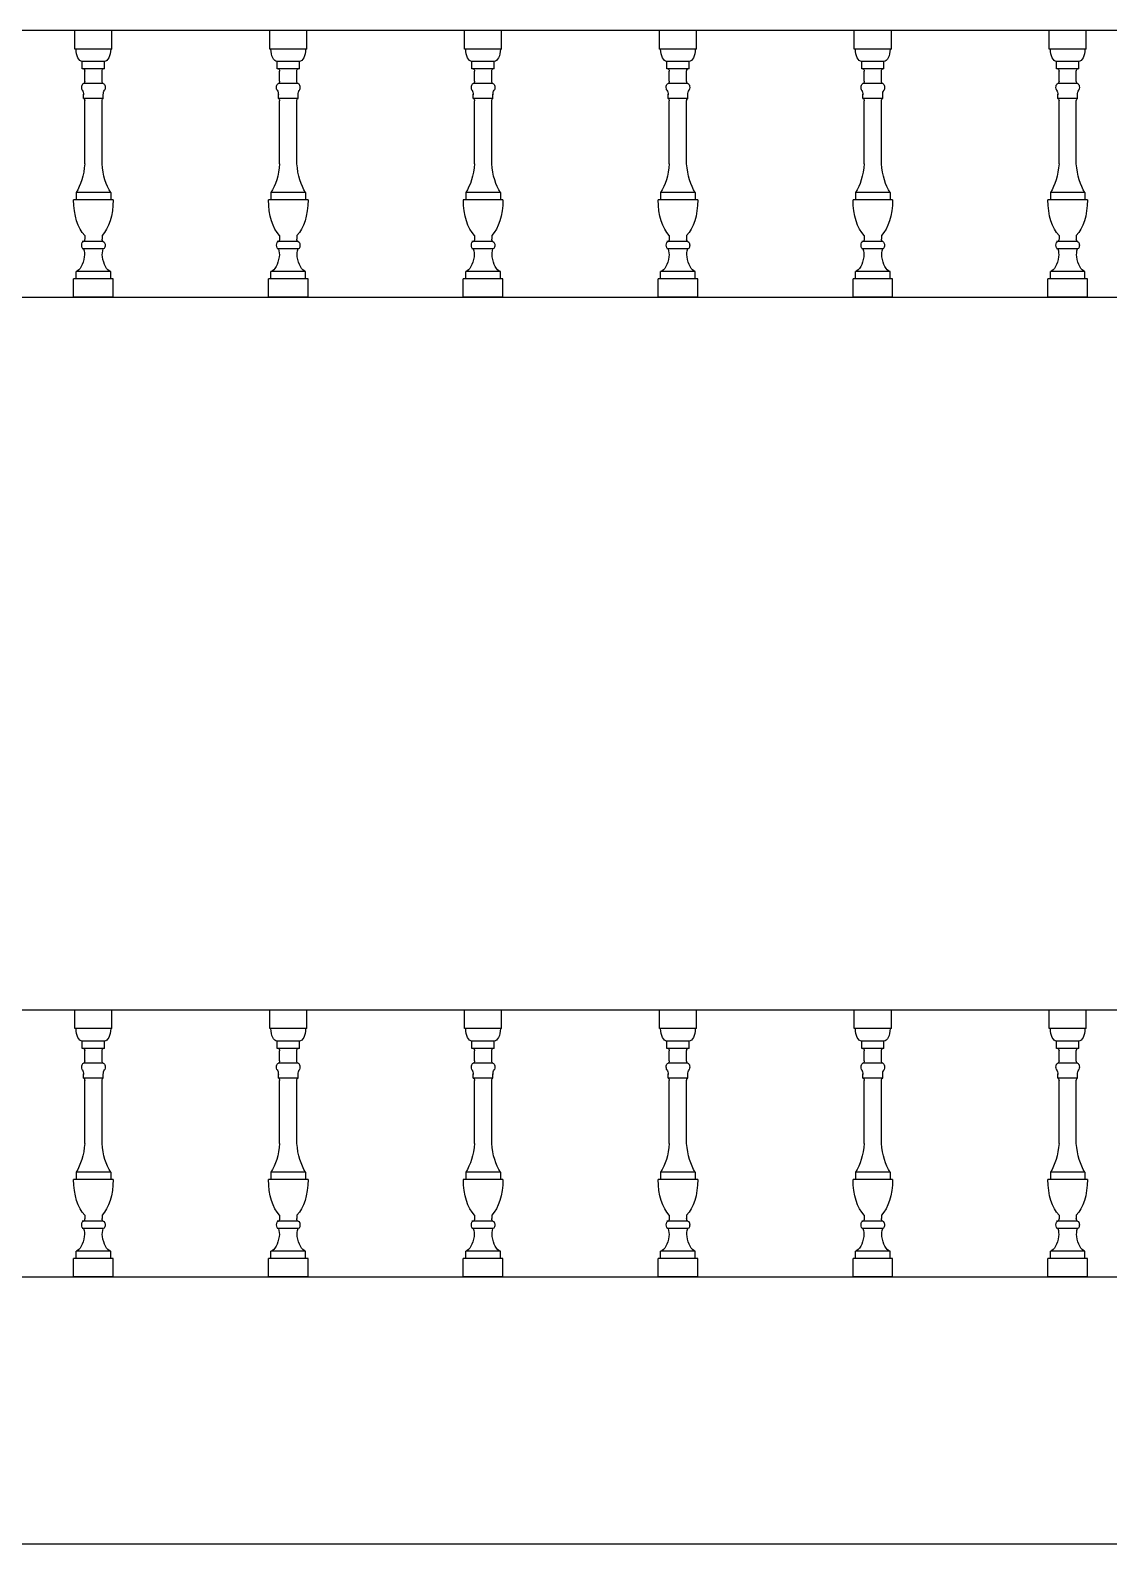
# Model space of a CAD drawing. Header units: metres. Extents: x 145568 to 146222, y 212280 to 212437.
# Drawn here: x 145991.83 to 145995.51, y 212395.85 to 212401.01 of the extents above; entities that cross this region are included whole.
import ezdxf

# ---------------------------------------------------------------- set-up
doc = ezdxf.new("R2010")
doc.units = ezdxf.units.M

msp = doc.modelspace()

# ---------------------------------------------------------------- linework, layer by layer
at = {"color": 0}
for p, q in [((145989.5819, 212401.0088, -0.0942), (145999.1019, 212401.0088, -0.0942)), ((145991.9833, 212400.9449, -0.0942), (145991.9833, 212401.0088, -0.0942)), ((145991.9833, 212401.0088, -0.0942), (145992.1097, 212401.0088, -0.0942)), ((145992.1097, 212400.9449, -0.0942), (145992.1097, 212401.0088, -0.0942)), ((145992.648, 212400.9449, -0.0942), (145992.648, 212401.0088, -0.0942)), ((145992.648, 212401.0088, -0.0942), (145992.7744, 212401.0088, -0.0942)), ((145992.7744, 212400.9449, -0.0942), (145992.7744, 212401.0088, -0.0942)), ((145993.3127, 212400.9449, -0.0942), (145993.3127, 212401.0088, -0.0942)), ((145993.3127, 212401.0088, -0.0942), (145993.4391, 212401.0088, -0.0942)), ((145993.4391, 212400.9449, -0.0942), (145993.4391, 212401.0088, -0.0942)), ((145993.9774, 212400.9449, -0.0942), (145993.9774, 212401.0088, -0.0942)), ((145993.9774, 212401.0088, -0.0942), (145994.1038, 212401.0088, -0.0942)), ((145994.1038, 212400.9449, -0.0942), (145994.1038, 212401.0088, -0.0942)), ((145994.6421, 212400.9449, -0.0942), (145994.6421, 212401.0088, -0.0942)), ((145994.6421, 212401.0088, -0.0942), (145994.7685, 212401.0088, -0.0942)), ((145994.7685, 212400.9449, -0.0942), (145994.7685, 212401.0088, -0.0942)), ((145995.3067, 212400.9449, -0.0942), (145995.3067, 212401.0088, -0.0942)), ((145995.3067, 212401.0088, -0.0942), (145995.4332, 212401.0088, -0.0942)), ((145995.4332, 212400.9449, -0.0942), (145995.4332, 212401.0088, -0.0942)), ((145992.1097, 212400.9449, -0.0942), (145991.9833, 212400.9449, -0.0942)), ((145992.7744, 212400.9449, -0.0942), (145992.648, 212400.9449, -0.0942)), ((145993.4391, 212400.9449, -0.0942), (145993.3127, 212400.9449, -0.0942)), ((145994.1038, 212400.9449, -0.0942), (145993.9774, 212400.9449, -0.0942)), ((145994.7685, 212400.9449, -0.0942), (145994.6421, 212400.9449, -0.0942)), ((145995.4332, 212400.9449, -0.0942), (145995.3067, 212400.9449, -0.0942)), ((145992.0844, 212400.9027, -0.0942), (145992.0085, 212400.9027, -0.0942)), ((145992.0085, 212400.8774, -0.0942), (145992.0085, 212400.9027, -0.0942)), ((145992.0844, 212400.8774, -0.0942), (145992.0085, 212400.8774, -0.0942)), ((145992.0844, 212400.8774, -0.0942), (145992.0844, 212400.9027, -0.0942)), ((145992.7491, 212400.9027, -0.0942), (145992.6732, 212400.9027, -0.0942)), ((145992.6732, 212400.8774, -0.0942), (145992.6732, 212400.9027, -0.0942)), ((145992.7491, 212400.8774, -0.0942), (145992.6732, 212400.8774, -0.0942)), ((145992.7491, 212400.8774, -0.0942), (145992.7491, 212400.9027, -0.0942)), ((145993.4138, 212400.9027, -0.0942), (145993.3379, 212400.9027, -0.0942)), ((145993.3379, 212400.8774, -0.0942), (145993.3379, 212400.9027, -0.0942)), ((145993.4138, 212400.8774, -0.0942), (145993.3379, 212400.8774, -0.0942)), ((145993.4138, 212400.8774, -0.0942), (145993.4138, 212400.9027, -0.0942)), ((145994.0785, 212400.9027, -0.0942), (145994.0026, 212400.9027, -0.0942)), ((145994.0026, 212400.8774, -0.0942), (145994.0026, 212400.9027, -0.0942)), ((145994.0785, 212400.8774, -0.0942), (145994.0026, 212400.8774, -0.0942)), ((145994.0785, 212400.8774, -0.0942), (145994.0785, 212400.9027, -0.0942)), ((145994.7432, 212400.9027, -0.0942), (145994.6673, 212400.9027, -0.0942)), ((145994.6673, 212400.8774, -0.0942), (145994.6673, 212400.9027, -0.0942)), ((145994.7432, 212400.8774, -0.0942), (145994.6673, 212400.8774, -0.0942)), ((145994.7432, 212400.8774, -0.0942), (145994.7432, 212400.9027, -0.0942)), ((145995.4079, 212400.9027, -0.0942), (145995.332, 212400.9027, -0.0942)), ((145995.332, 212400.8774, -0.0942), (145995.332, 212400.9027, -0.0942)), ((145995.4079, 212400.8774, -0.0942), (145995.332, 212400.8774, -0.0942)), ((145995.4079, 212400.8774, -0.0942), (145995.4079, 212400.9027, -0.0942)), ((145992.0802, 212400.8269, -0.0942), (145992.0128, 212400.8269, -0.0942)), ((145992.017, 212400.8353, -0.0942), (145992.017, 212400.869, -0.0942)), ((145992.076, 212400.8353, -0.0942), (145992.076, 212400.869, -0.0942)), ((145992.7449, 212400.8269, -0.0942), (145992.6775, 212400.8269, -0.0942)), ((145992.6817, 212400.8353, -0.0942), (145992.6817, 212400.869, -0.0942)), ((145992.7407, 212400.8353, -0.0942), (145992.7407, 212400.869, -0.0942)), ((145993.4096, 212400.8269, -0.0942), (145993.3422, 212400.8269, -0.0942)), ((145993.3464, 212400.8353, -0.0942), (145993.3464, 212400.869, -0.0942)), ((145993.4054, 212400.8353, -0.0942), (145993.4054, 212400.869, -0.0942)), ((145994.0743, 212400.8269, -0.0942), (145994.0069, 212400.8269, -0.0942)), ((145994.0111, 212400.8353, -0.0942), (145994.0111, 212400.869, -0.0942)), ((145994.0701, 212400.8353, -0.0942), (145994.0701, 212400.869, -0.0942)), ((145994.739, 212400.8269, -0.0942), (145994.6716, 212400.8269, -0.0942)), ((145994.6758, 212400.8353, -0.0942), (145994.6758, 212400.869, -0.0942)), ((145994.7348, 212400.8353, -0.0942), (145994.7348, 212400.869, -0.0942)), ((145995.4037, 212400.8269, -0.0942), (145995.3363, 212400.8269, -0.0942)), ((145995.3405, 212400.8353, -0.0942), (145995.3405, 212400.869, -0.0942)), ((145995.3995, 212400.8353, -0.0942), (145995.3995, 212400.869, -0.0942)), ((145992.0128, 212400.7763, -0.0942), (145992.0128, 212400.7906, -0.0942)), ((145992.0802, 212400.7763, -0.0942), (145992.0128, 212400.7763, -0.0942)), ((145992.0802, 212400.7763, -0.0942), (145992.0802, 212400.7906, -0.0942)), ((145992.6775, 212400.7763, -0.0942), (145992.6775, 212400.7906, -0.0942)), ((145992.7449, 212400.7763, -0.0942), (145992.6775, 212400.7763, -0.0942)), ((145992.7449, 212400.7763, -0.0942), (145992.7449, 212400.7906, -0.0942)), ((145993.3422, 212400.7763, -0.0942), (145993.3422, 212400.7906, -0.0942)), ((145993.4096, 212400.7763, -0.0942), (145993.3422, 212400.7763, -0.0942)), ((145993.4096, 212400.7763, -0.0942), (145993.4096, 212400.7906, -0.0942)), ((145994.0069, 212400.7763, -0.0942), (145994.0069, 212400.7906, -0.0942)), ((145994.0743, 212400.7763, -0.0942), (145994.0069, 212400.7763, -0.0942)), ((145994.0743, 212400.7763, -0.0942), (145994.0743, 212400.7906, -0.0942)), ((145994.6716, 212400.7763, -0.0942), (145994.6716, 212400.7906, -0.0942)), ((145994.739, 212400.7763, -0.0942), (145994.6716, 212400.7763, -0.0942)), ((145994.739, 212400.7763, -0.0942), (145994.739, 212400.7906, -0.0942)), ((145995.3363, 212400.7763, -0.0942), (145995.3363, 212400.7906, -0.0942)), ((145995.4037, 212400.7763, -0.0942), (145995.3363, 212400.7763, -0.0942)), ((145995.4037, 212400.7763, -0.0942), (145995.4037, 212400.7906, -0.0942)), ((145992.017, 212400.5538, -0.0942), (145992.017, 212400.7678, -0.0942)), ((145992.076, 212400.5538, -0.0942), (145992.076, 212400.7678, -0.0942)), ((145992.6817, 212400.5538, -0.0942), (145992.6817, 212400.7678, -0.0942)), ((145992.7407, 212400.5538, -0.0942), (145992.7407, 212400.7678, -0.0942)), ((145993.3464, 212400.5538, -0.0942), (145993.3464, 212400.7678, -0.0942)), ((145993.4054, 212400.5538, -0.0942), (145993.4054, 212400.7678, -0.0942)), ((145994.0111, 212400.5538, -0.0942), (145994.0111, 212400.7678, -0.0942)), ((145994.0701, 212400.5538, -0.0942), (145994.0701, 212400.7678, -0.0942)), ((145994.6758, 212400.5538, -0.0942), (145994.6758, 212400.7678, -0.0942)), ((145994.7348, 212400.5538, -0.0942), (145994.7348, 212400.7678, -0.0942)), ((145995.3405, 212400.5538, -0.0942), (145995.3405, 212400.7678, -0.0942)), ((145995.3995, 212400.5538, -0.0942), (145995.3995, 212400.7678, -0.0942)), ((145992.1139, 212400.4306, -0.0942), (145991.979, 212400.4306, -0.0942)), ((145992.1055, 212400.4559, -0.0942), (145991.9875, 212400.4559, -0.0942)), ((145992.1055, 212400.4559, -0.0942), (145991.9875, 212400.4559, -0.0942)), ((145991.9875, 212400.4559, -0.0942), (145991.9875, 212400.4306, -0.0942)), ((145992.1055, 212400.4559, -0.0942), (145992.1055, 212400.4306, -0.0942)), ((145992.7786, 212400.4306, -0.0942), (145992.6437, 212400.4306, -0.0942)), ((145992.7702, 212400.4559, -0.0942), (145992.6522, 212400.4559, -0.0942)), ((145992.7702, 212400.4559, -0.0942), (145992.6522, 212400.4559, -0.0942)), ((145992.6522, 212400.4559, -0.0942), (145992.6522, 212400.4306, -0.0942)), ((145992.7702, 212400.4559, -0.0942), (145992.7702, 212400.4306, -0.0942)), ((145993.4433, 212400.4306, -0.0942), (145993.3084, 212400.4306, -0.0942)), ((145993.4349, 212400.4559, -0.0942), (145993.3169, 212400.4559, -0.0942)), ((145993.4349, 212400.4559, -0.0942), (145993.3169, 212400.4559, -0.0942)), ((145993.3169, 212400.4559, -0.0942), (145993.3169, 212400.4306, -0.0942)), ((145993.4349, 212400.4559, -0.0942), (145993.4349, 212400.4306, -0.0942)), ((145994.108, 212400.4306, -0.0942), (145993.9731, 212400.4306, -0.0942)), ((145994.0996, 212400.4559, -0.0942), (145993.9816, 212400.4559, -0.0942)), ((145994.0996, 212400.4559, -0.0942), (145993.9816, 212400.4559, -0.0942)), ((145993.9816, 212400.4559, -0.0942), (145993.9816, 212400.4306, -0.0942)), ((145994.0996, 212400.4559, -0.0942), (145994.0996, 212400.4306, -0.0942)), ((145994.7727, 212400.4306, -0.0942), (145994.6378, 212400.4306, -0.0942)), ((145994.7643, 212400.4559, -0.0942), (145994.6463, 212400.4559, -0.0942)), ((145994.7643, 212400.4559, -0.0942), (145994.6463, 212400.4559, -0.0942)), ((145994.6463, 212400.4559, -0.0942), (145994.6463, 212400.4306, -0.0942)), ((145994.7643, 212400.4559, -0.0942), (145994.7643, 212400.4306, -0.0942)), ((145995.4374, 212400.4306, -0.0942), (145995.3025, 212400.4306, -0.0942)), ((145995.429, 212400.4559, -0.0942), (145995.311, 212400.4559, -0.0942)), ((145995.429, 212400.4559, -0.0942), (145995.311, 212400.4559, -0.0942)), ((145995.311, 212400.4559, -0.0942), (145995.311, 212400.4306, -0.0942)), ((145995.429, 212400.4559, -0.0942), (145995.429, 212400.4306, -0.0942)), ((145992.017, 212400.3093, -0.0942), (145992.017, 212400.2971, -0.0942)), ((145992.076, 212400.3093, -0.0942), (145992.076, 212400.2971, -0.0942)), ((145992.6817, 212400.3093, -0.0942), (145992.6817, 212400.2971, -0.0942)), ((145992.7407, 212400.3093, -0.0942), (145992.7407, 212400.2971, -0.0942)), ((145993.3464, 212400.3093, -0.0942), (145993.3464, 212400.2971, -0.0942)), ((145993.4054, 212400.3093, -0.0942), (145993.4054, 212400.2971, -0.0942)), ((145994.0111, 212400.3093, -0.0942), (145994.0111, 212400.2971, -0.0942)), ((145994.0701, 212400.3093, -0.0942), (145994.0701, 212400.2971, -0.0942)), ((145994.6758, 212400.3093, -0.0942), (145994.6758, 212400.2971, -0.0942)), ((145994.7348, 212400.3093, -0.0942), (145994.7348, 212400.2971, -0.0942)), ((145995.3405, 212400.3093, -0.0942), (145995.3405, 212400.2971, -0.0942)), ((145995.3995, 212400.3093, -0.0942), (145995.3995, 212400.2971, -0.0942)), ((145992.0802, 212400.2886, -0.0942), (145992.0085, 212400.2886, -0.0942)), ((145992.0802, 212400.2633, -0.0942), (145992.0085, 212400.2633, -0.0942)), ((145992.7449, 212400.2886, -0.0942), (145992.6732, 212400.2886, -0.0942)), ((145992.7449, 212400.2633, -0.0942), (145992.6732, 212400.2633, -0.0942)), ((145993.4096, 212400.2886, -0.0942), (145993.3379, 212400.2886, -0.0942)), ((145993.4096, 212400.2633, -0.0942), (145993.3379, 212400.2633, -0.0942)), ((145994.0743, 212400.2886, -0.0942), (145994.0026, 212400.2886, -0.0942)), ((145994.0743, 212400.2633, -0.0942), (145994.0026, 212400.2633, -0.0942)), ((145994.739, 212400.2886, -0.0942), (145994.6673, 212400.2886, -0.0942)), ((145994.739, 212400.2633, -0.0942), (145994.6673, 212400.2633, -0.0942)), ((145995.4037, 212400.2886, -0.0942), (145995.332, 212400.2886, -0.0942)), ((145995.4037, 212400.2633, -0.0942), (145995.332, 212400.2633, -0.0942)), ((145992.1139, 212400.1608, -0.0942), (145991.979, 212400.1608, -0.0942)), ((145991.979, 212400.0988, -0.0942), (145991.979, 212400.1608, -0.0942)), ((145991.979, 212400.0988, -0.0942), (145991.979, 212400.1608, -0.0942)), ((145992.1055, 212400.1861, -0.0942), (145991.9875, 212400.1861, -0.0942)), ((145991.9875, 212400.1608, -0.0942), (145991.9875, 212400.1861, -0.0942)), ((145992.1055, 212400.1608, -0.0942), (145992.1055, 212400.1861, -0.0942)), ((145992.1139, 212400.0988, -0.0942), (145992.1139, 212400.1608, -0.0942)), ((145992.1139, 212400.0988, -0.0942), (145992.1139, 212400.1608, -0.0942)), ((145992.7786, 212400.1608, -0.0942), (145992.6437, 212400.1608, -0.0942)), ((145992.6437, 212400.0988, -0.0942), (145992.6437, 212400.1608, -0.0942)), ((145992.6437, 212400.0988, -0.0942), (145992.6437, 212400.1608, -0.0942)), ((145992.7702, 212400.1861, -0.0942), (145992.6522, 212400.1861, -0.0942)), ((145992.6522, 212400.1608, -0.0942), (145992.6522, 212400.1861, -0.0942)), ((145992.7702, 212400.1608, -0.0942), (145992.7702, 212400.1861, -0.0942)), ((145992.7786, 212400.0988, -0.0942), (145992.7786, 212400.1608, -0.0942)), ((145992.7786, 212400.0988, -0.0942), (145992.7786, 212400.1608, -0.0942)), ((145993.4433, 212400.1608, -0.0942), (145993.3084, 212400.1608, -0.0942)), ((145993.3084, 212400.0988, -0.0942), (145993.3084, 212400.1608, -0.0942)), ((145993.3084, 212400.0988, -0.0942), (145993.3084, 212400.1608, -0.0942)), ((145993.4349, 212400.1861, -0.0942), (145993.3169, 212400.1861, -0.0942)), ((145993.3169, 212400.1608, -0.0942), (145993.3169, 212400.1861, -0.0942)), ((145993.4349, 212400.1608, -0.0942), (145993.4349, 212400.1861, -0.0942)), ((145993.4433, 212400.0988, -0.0942), (145993.4433, 212400.1608, -0.0942)), ((145993.4433, 212400.0988, -0.0942), (145993.4433, 212400.1608, -0.0942)), ((145994.108, 212400.1608, -0.0942), (145993.9731, 212400.1608, -0.0942)), ((145993.9731, 212400.0988, -0.0942), (145993.9731, 212400.1608, -0.0942)), ((145993.9731, 212400.0988, -0.0942), (145993.9731, 212400.1608, -0.0942)), ((145994.0996, 212400.1861, -0.0942), (145993.9816, 212400.1861, -0.0942)), ((145993.9816, 212400.1608, -0.0942), (145993.9816, 212400.1861, -0.0942)), ((145994.0996, 212400.1608, -0.0942), (145994.0996, 212400.1861, -0.0942)), ((145994.108, 212400.0988, -0.0942), (145994.108, 212400.1608, -0.0942)), ((145994.108, 212400.0988, -0.0942), (145994.108, 212400.1608, -0.0942)), ((145994.7727, 212400.1608, -0.0942), (145994.6378, 212400.1608, -0.0942)), ((145994.6378, 212400.0988, -0.0942), (145994.6378, 212400.1608, -0.0942)), ((145994.6378, 212400.0988, -0.0942), (145994.6378, 212400.1608, -0.0942)), ((145994.7643, 212400.1861, -0.0942), (145994.6463, 212400.1861, -0.0942)), ((145994.6463, 212400.1608, -0.0942), (145994.6463, 212400.1861, -0.0942)), ((145994.7643, 212400.1608, -0.0942), (145994.7643, 212400.1861, -0.0942)), ((145994.7727, 212400.0988, -0.0942), (145994.7727, 212400.1608, -0.0942)), ((145994.7727, 212400.0988, -0.0942), (145994.7727, 212400.1608, -0.0942)), ((145995.4374, 212400.1608, -0.0942), (145995.3025, 212400.1608, -0.0942)), ((145995.3025, 212400.0988, -0.0942), (145995.3025, 212400.1608, -0.0942)), ((145995.3025, 212400.0988, -0.0942), (145995.3025, 212400.1608, -0.0942)), ((145995.429, 212400.1861, -0.0942), (145995.311, 212400.1861, -0.0942)), ((145995.311, 212400.1608, -0.0942), (145995.311, 212400.1861, -0.0942)), ((145995.429, 212400.1608, -0.0942), (145995.429, 212400.1861, -0.0942)), ((145995.4374, 212400.0988, -0.0942), (145995.4374, 212400.1608, -0.0942)), ((145995.4374, 212400.0988, -0.0942), (145995.4374, 212400.1608, -0.0942)), ((145989.5819, 212400.0988, -0.0942), (145999.1019, 212400.0988, -0.0942)), ((145992.1139, 212400.0988, -0.0942), (145991.979, 212400.0988, -0.0942)), ((145992.7786, 212400.0988, -0.0942), (145992.6437, 212400.0988, -0.0942)), ((145993.4433, 212400.0988, -0.0942), (145993.3084, 212400.0988, -0.0942)), ((145994.108, 212400.0988, -0.0942), (145993.9731, 212400.0988, -0.0942)), ((145994.7727, 212400.0988, -0.0942), (145994.6378, 212400.0988, -0.0942)), ((145995.4374, 212400.0988, -0.0942), (145995.3025, 212400.0988, -0.0942)), ((145989.5819, 212397.6688, -0.0942), (145999.1019, 212397.6688, -0.0942)), ((145991.9833, 212397.6049, -0.0942), (145991.9833, 212397.6688, -0.0942)), ((145991.9833, 212397.6688, -0.0942), (145992.1097, 212397.6688, -0.0942)), ((145992.1097, 212397.6049, -0.0942), (145992.1097, 212397.6688, -0.0942)), ((145992.648, 212397.6049, -0.0942), (145992.648, 212397.6688, -0.0942)), ((145992.648, 212397.6688, -0.0942), (145992.7744, 212397.6688, -0.0942)), ((145992.7744, 212397.6049, -0.0942), (145992.7744, 212397.6688, -0.0942)), ((145993.3127, 212397.6049, -0.0942), (145993.3127, 212397.6688, -0.0942)), ((145993.3127, 212397.6688, -0.0942), (145993.4391, 212397.6688, -0.0942)), ((145993.4391, 212397.6049, -0.0942), (145993.4391, 212397.6688, -0.0942)), ((145993.9774, 212397.6049, -0.0942), (145993.9774, 212397.6688, -0.0942)), ((145993.9774, 212397.6688, -0.0942), (145994.1038, 212397.6688, -0.0942)), ((145994.1038, 212397.6049, -0.0942), (145994.1038, 212397.6688, -0.0942)), ((145994.6421, 212397.6049, -0.0942), (145994.6421, 212397.6688, -0.0942)), ((145994.6421, 212397.6688, -0.0942), (145994.7685, 212397.6688, -0.0942)), ((145994.7685, 212397.6049, -0.0942), (145994.7685, 212397.6688, -0.0942)), ((145995.3067, 212397.6049, -0.0942), (145995.3067, 212397.6688, -0.0942)), ((145995.3067, 212397.6688, -0.0942), (145995.4332, 212397.6688, -0.0942)), ((145995.4332, 212397.6049, -0.0942), (145995.4332, 212397.6688, -0.0942)), ((145992.1097, 212397.6049, -0.0942), (145991.9833, 212397.6049, -0.0942)), ((145992.7744, 212397.6049, -0.0942), (145992.648, 212397.6049, -0.0942)), ((145993.4391, 212397.6049, -0.0942), (145993.3127, 212397.6049, -0.0942)), ((145994.1038, 212397.6049, -0.0942), (145993.9774, 212397.6049, -0.0942)), ((145994.7685, 212397.6049, -0.0942), (145994.6421, 212397.6049, -0.0942)), ((145995.4332, 212397.6049, -0.0942), (145995.3067, 212397.6049, -0.0942)), ((145992.0844, 212397.5627, -0.0942), (145992.0085, 212397.5627, -0.0942)), ((145992.0085, 212397.5374, -0.0942), (145992.0085, 212397.5627, -0.0942)), ((145992.0844, 212397.5374, -0.0942), (145992.0085, 212397.5374, -0.0942)), ((145992.017, 212397.4953, -0.0942), (145992.017, 212397.529, -0.0942)), ((145992.076, 212397.4953, -0.0942), (145992.076, 212397.529, -0.0942)), ((145992.0844, 212397.5374, -0.0942), (145992.0844, 212397.5627, -0.0942)), ((145992.7491, 212397.5627, -0.0942), (145992.6732, 212397.5627, -0.0942)), ((145992.6732, 212397.5374, -0.0942), (145992.6732, 212397.5627, -0.0942)), ((145992.7491, 212397.5374, -0.0942), (145992.6732, 212397.5374, -0.0942)), ((145992.6817, 212397.4953, -0.0942), (145992.6817, 212397.529, -0.0942)), ((145992.7407, 212397.4953, -0.0942), (145992.7407, 212397.529, -0.0942)), ((145992.7491, 212397.5374, -0.0942), (145992.7491, 212397.5627, -0.0942)), ((145993.4138, 212397.5627, -0.0942), (145993.3379, 212397.5627, -0.0942)), ((145993.3379, 212397.5374, -0.0942), (145993.3379, 212397.5627, -0.0942)), ((145993.4138, 212397.5374, -0.0942), (145993.3379, 212397.5374, -0.0942)), ((145993.3464, 212397.4953, -0.0942), (145993.3464, 212397.529, -0.0942)), ((145993.4054, 212397.4953, -0.0942), (145993.4054, 212397.529, -0.0942)), ((145993.4138, 212397.5374, -0.0942), (145993.4138, 212397.5627, -0.0942)), ((145994.0785, 212397.5627, -0.0942), (145994.0026, 212397.5627, -0.0942)), ((145994.0026, 212397.5374, -0.0942), (145994.0026, 212397.5627, -0.0942)), ((145994.0785, 212397.5374, -0.0942), (145994.0026, 212397.5374, -0.0942)), ((145994.0111, 212397.4953, -0.0942), (145994.0111, 212397.529, -0.0942)), ((145994.0701, 212397.4953, -0.0942), (145994.0701, 212397.529, -0.0942)), ((145994.0785, 212397.5374, -0.0942), (145994.0785, 212397.5627, -0.0942)), ((145994.7432, 212397.5627, -0.0942), (145994.6673, 212397.5627, -0.0942)), ((145994.6673, 212397.5374, -0.0942), (145994.6673, 212397.5627, -0.0942)), ((145994.7432, 212397.5374, -0.0942), (145994.6673, 212397.5374, -0.0942)), ((145994.6758, 212397.4953, -0.0942), (145994.6758, 212397.529, -0.0942)), ((145994.7348, 212397.4953, -0.0942), (145994.7348, 212397.529, -0.0942)), ((145994.7432, 212397.5374, -0.0942), (145994.7432, 212397.5627, -0.0942)), ((145995.4079, 212397.5627, -0.0942), (145995.332, 212397.5627, -0.0942)), ((145995.332, 212397.5374, -0.0942), (145995.332, 212397.5627, -0.0942)), ((145995.4079, 212397.5374, -0.0942), (145995.332, 212397.5374, -0.0942)), ((145995.3405, 212397.4953, -0.0942), (145995.3405, 212397.529, -0.0942)), ((145995.3995, 212397.4953, -0.0942), (145995.3995, 212397.529, -0.0942)), ((145995.4079, 212397.5374, -0.0942), (145995.4079, 212397.5627, -0.0942)), ((145992.0802, 212397.4869, -0.0942), (145992.0128, 212397.4869, -0.0942)), ((145992.7449, 212397.4869, -0.0942), (145992.6775, 212397.4869, -0.0942)), ((145993.4096, 212397.4869, -0.0942), (145993.3422, 212397.4869, -0.0942)), ((145994.0743, 212397.4869, -0.0942), (145994.0069, 212397.4869, -0.0942)), ((145994.739, 212397.4869, -0.0942), (145994.6716, 212397.4869, -0.0942)), ((145995.4037, 212397.4869, -0.0942), (145995.3363, 212397.4869, -0.0942)), ((145992.0128, 212397.4363, -0.0942), (145992.0128, 212397.4506, -0.0942)), ((145992.0802, 212397.4363, -0.0942), (145992.0128, 212397.4363, -0.0942)), ((145992.017, 212397.2138, -0.0942), (145992.017, 212397.4278, -0.0942)), ((145992.076, 212397.2138, -0.0942), (145992.076, 212397.4278, -0.0942)), ((145992.0802, 212397.4363, -0.0942), (145992.0802, 212397.4506, -0.0942)), ((145992.6775, 212397.4363, -0.0942), (145992.6775, 212397.4506, -0.0942)), ((145992.7449, 212397.4363, -0.0942), (145992.6775, 212397.4363, -0.0942)), ((145992.6817, 212397.2138, -0.0942), (145992.6817, 212397.4278, -0.0942)), ((145992.7407, 212397.2138, -0.0942), (145992.7407, 212397.4278, -0.0942)), ((145992.7449, 212397.4363, -0.0942), (145992.7449, 212397.4506, -0.0942)), ((145993.3422, 212397.4363, -0.0942), (145993.3422, 212397.4506, -0.0942)), ((145993.4096, 212397.4363, -0.0942), (145993.3422, 212397.4363, -0.0942)), ((145993.3464, 212397.2138, -0.0942), (145993.3464, 212397.4278, -0.0942)), ((145993.4054, 212397.2138, -0.0942), (145993.4054, 212397.4278, -0.0942)), ((145993.4096, 212397.4363, -0.0942), (145993.4096, 212397.4506, -0.0942)), ((145994.0069, 212397.4363, -0.0942), (145994.0069, 212397.4506, -0.0942)), ((145994.0743, 212397.4363, -0.0942), (145994.0069, 212397.4363, -0.0942)), ((145994.0111, 212397.2138, -0.0942), (145994.0111, 212397.4278, -0.0942)), ((145994.0701, 212397.2138, -0.0942), (145994.0701, 212397.4278, -0.0942)), ((145994.0743, 212397.4363, -0.0942), (145994.0743, 212397.4506, -0.0942)), ((145994.6716, 212397.4363, -0.0942), (145994.6716, 212397.4506, -0.0942)), ((145994.739, 212397.4363, -0.0942), (145994.6716, 212397.4363, -0.0942)), ((145994.6758, 212397.2138, -0.0942), (145994.6758, 212397.4278, -0.0942)), ((145994.7348, 212397.2138, -0.0942), (145994.7348, 212397.4278, -0.0942)), ((145994.739, 212397.4363, -0.0942), (145994.739, 212397.4506, -0.0942)), ((145995.3363, 212397.4363, -0.0942), (145995.3363, 212397.4506, -0.0942)), ((145995.4037, 212397.4363, -0.0942), (145995.3363, 212397.4363, -0.0942)), ((145995.3405, 212397.2138, -0.0942), (145995.3405, 212397.4278, -0.0942)), ((145995.3995, 212397.2138, -0.0942), (145995.3995, 212397.4278, -0.0942)), ((145995.4037, 212397.4363, -0.0942), (145995.4037, 212397.4506, -0.0942)), ((145992.1055, 212397.1159, -0.0942), (145991.9875, 212397.1159, -0.0942)), ((145992.1055, 212397.1159, -0.0942), (145991.9875, 212397.1159, -0.0942)), ((145991.9875, 212397.1159, -0.0942), (145991.9875, 212397.0906, -0.0942)), ((145992.1055, 212397.1159, -0.0942), (145992.1055, 212397.0906, -0.0942)), ((145992.7702, 212397.1159, -0.0942), (145992.6522, 212397.1159, -0.0942)), ((145992.7702, 212397.1159, -0.0942), (145992.6522, 212397.1159, -0.0942)), ((145992.6522, 212397.1159, -0.0942), (145992.6522, 212397.0906, -0.0942)), ((145992.7702, 212397.1159, -0.0942), (145992.7702, 212397.0906, -0.0942)), ((145993.4349, 212397.1159, -0.0942), (145993.3169, 212397.1159, -0.0942)), ((145993.4349, 212397.1159, -0.0942), (145993.3169, 212397.1159, -0.0942)), ((145993.3169, 212397.1159, -0.0942), (145993.3169, 212397.0906, -0.0942)), ((145993.4349, 212397.1159, -0.0942), (145993.4349, 212397.0906, -0.0942)), ((145994.0996, 212397.1159, -0.0942), (145993.9816, 212397.1159, -0.0942)), ((145994.0996, 212397.1159, -0.0942), (145993.9816, 212397.1159, -0.0942)), ((145993.9816, 212397.1159, -0.0942), (145993.9816, 212397.0906, -0.0942)), ((145994.0996, 212397.1159, -0.0942), (145994.0996, 212397.0906, -0.0942)), ((145994.7643, 212397.1159, -0.0942), (145994.6463, 212397.1159, -0.0942)), ((145994.7643, 212397.1159, -0.0942), (145994.6463, 212397.1159, -0.0942)), ((145994.6463, 212397.1159, -0.0942), (145994.6463, 212397.0906, -0.0942)), ((145994.7643, 212397.1159, -0.0942), (145994.7643, 212397.0906, -0.0942)), ((145995.429, 212397.1159, -0.0942), (145995.311, 212397.1159, -0.0942)), ((145995.429, 212397.1159, -0.0942), (145995.311, 212397.1159, -0.0942)), ((145995.311, 212397.1159, -0.0942), (145995.311, 212397.0906, -0.0942)), ((145995.429, 212397.1159, -0.0942), (145995.429, 212397.0906, -0.0942)), ((145992.1139, 212397.0906, -0.0942), (145991.979, 212397.0906, -0.0942)), ((145992.7786, 212397.0906, -0.0942), (145992.6437, 212397.0906, -0.0942)), ((145993.4433, 212397.0906, -0.0942), (145993.3084, 212397.0906, -0.0942)), ((145994.108, 212397.0906, -0.0942), (145993.9731, 212397.0906, -0.0942)), ((145994.7727, 212397.0906, -0.0942), (145994.6378, 212397.0906, -0.0942)), ((145995.4374, 212397.0906, -0.0942), (145995.3025, 212397.0906, -0.0942)), ((145992.017, 212396.9693, -0.0942), (145992.017, 212396.9571, -0.0942)), ((145992.076, 212396.9693, -0.0942), (145992.076, 212396.9571, -0.0942)), ((145992.6817, 212396.9693, -0.0942), (145992.6817, 212396.9571, -0.0942)), ((145992.7407, 212396.9693, -0.0942), (145992.7407, 212396.9571, -0.0942)), ((145993.3464, 212396.9693, -0.0942), (145993.3464, 212396.9571, -0.0942)), ((145993.4054, 212396.9693, -0.0942), (145993.4054, 212396.9571, -0.0942)), ((145994.0111, 212396.9693, -0.0942), (145994.0111, 212396.9571, -0.0942)), ((145994.0701, 212396.9693, -0.0942), (145994.0701, 212396.9571, -0.0942)), ((145994.6758, 212396.9693, -0.0942), (145994.6758, 212396.9571, -0.0942)), ((145994.7348, 212396.9693, -0.0942), (145994.7348, 212396.9571, -0.0942)), ((145995.3405, 212396.9693, -0.0942), (145995.3405, 212396.9571, -0.0942)), ((145995.3995, 212396.9693, -0.0942), (145995.3995, 212396.9571, -0.0942)), ((145992.0802, 212396.9486, -0.0942), (145992.0085, 212396.9486, -0.0942)), ((145992.0802, 212396.9233, -0.0942), (145992.0085, 212396.9233, -0.0942)), ((145992.7449, 212396.9486, -0.0942), (145992.6732, 212396.9486, -0.0942)), ((145992.7449, 212396.9233, -0.0942), (145992.6732, 212396.9233, -0.0942)), ((145993.4096, 212396.9486, -0.0942), (145993.3379, 212396.9486, -0.0942)), ((145993.4096, 212396.9233, -0.0942), (145993.3379, 212396.9233, -0.0942)), ((145994.0743, 212396.9486, -0.0942), (145994.0026, 212396.9486, -0.0942)), ((145994.0743, 212396.9233, -0.0942), (145994.0026, 212396.9233, -0.0942)), ((145994.739, 212396.9486, -0.0942), (145994.6673, 212396.9486, -0.0942)), ((145994.739, 212396.9233, -0.0942), (145994.6673, 212396.9233, -0.0942)), ((145995.4037, 212396.9486, -0.0942), (145995.332, 212396.9486, -0.0942)), ((145995.4037, 212396.9233, -0.0942), (145995.332, 212396.9233, -0.0942)), ((145992.1139, 212396.8208, -0.0942), (145991.979, 212396.8208, -0.0942)), ((145991.979, 212396.7588, -0.0942), (145991.979, 212396.8208, -0.0942)), ((145991.979, 212396.7588, -0.0942), (145991.979, 212396.8208, -0.0942)), ((145992.1055, 212396.8461, -0.0942), (145991.9875, 212396.8461, -0.0942)), ((145991.9875, 212396.8208, -0.0942), (145991.9875, 212396.8461, -0.0942)), ((145992.1055, 212396.8208, -0.0942), (145992.1055, 212396.8461, -0.0942)), ((145992.1139, 212396.7588, -0.0942), (145992.1139, 212396.8208, -0.0942)), ((145992.1139, 212396.7588, -0.0942), (145992.1139, 212396.8208, -0.0942)), ((145992.7786, 212396.8208, -0.0942), (145992.6437, 212396.8208, -0.0942)), ((145992.6437, 212396.7588, -0.0942), (145992.6437, 212396.8208, -0.0942)), ((145992.6437, 212396.7588, -0.0942), (145992.6437, 212396.8208, -0.0942)), ((145992.7702, 212396.8461, -0.0942), (145992.6522, 212396.8461, -0.0942)), ((145992.6522, 212396.8208, -0.0942), (145992.6522, 212396.8461, -0.0942)), ((145992.7702, 212396.8208, -0.0942), (145992.7702, 212396.8461, -0.0942)), ((145992.7786, 212396.7588, -0.0942), (145992.7786, 212396.8208, -0.0942)), ((145992.7786, 212396.7588, -0.0942), (145992.7786, 212396.8208, -0.0942)), ((145993.4433, 212396.8208, -0.0942), (145993.3084, 212396.8208, -0.0942)), ((145993.3084, 212396.7588, -0.0942), (145993.3084, 212396.8208, -0.0942)), ((145993.3084, 212396.7588, -0.0942), (145993.3084, 212396.8208, -0.0942)), ((145993.4349, 212396.8461, -0.0942), (145993.3169, 212396.8461, -0.0942)), ((145993.3169, 212396.8208, -0.0942), (145993.3169, 212396.8461, -0.0942)), ((145993.4349, 212396.8208, -0.0942), (145993.4349, 212396.8461, -0.0942)), ((145993.4433, 212396.7588, -0.0942), (145993.4433, 212396.8208, -0.0942)), ((145993.4433, 212396.7588, -0.0942), (145993.4433, 212396.8208, -0.0942)), ((145994.108, 212396.8208, -0.0942), (145993.9731, 212396.8208, -0.0942)), ((145993.9731, 212396.7588, -0.0942), (145993.9731, 212396.8208, -0.0942)), ((145993.9731, 212396.7588, -0.0942), (145993.9731, 212396.8208, -0.0942)), ((145994.0996, 212396.8461, -0.0942), (145993.9816, 212396.8461, -0.0942)), ((145993.9816, 212396.8208, -0.0942), (145993.9816, 212396.8461, -0.0942)), ((145994.0996, 212396.8208, -0.0942), (145994.0996, 212396.8461, -0.0942)), ((145994.108, 212396.7588, -0.0942), (145994.108, 212396.8208, -0.0942)), ((145994.108, 212396.7588, -0.0942), (145994.108, 212396.8208, -0.0942)), ((145994.7727, 212396.8208, -0.0942), (145994.6378, 212396.8208, -0.0942)), ((145994.6378, 212396.7588, -0.0942), (145994.6378, 212396.8208, -0.0942)), ((145994.6378, 212396.7588, -0.0942), (145994.6378, 212396.8208, -0.0942)), ((145994.7643, 212396.8461, -0.0942), (145994.6463, 212396.8461, -0.0942)), ((145994.6463, 212396.8208, -0.0942), (145994.6463, 212396.8461, -0.0942)), ((145994.7643, 212396.8208, -0.0942), (145994.7643, 212396.8461, -0.0942)), ((145994.7727, 212396.7588, -0.0942), (145994.7727, 212396.8208, -0.0942)), ((145994.7727, 212396.7588, -0.0942), (145994.7727, 212396.8208, -0.0942)), ((145995.4374, 212396.8208, -0.0942), (145995.3025, 212396.8208, -0.0942)), ((145995.3025, 212396.7588, -0.0942), (145995.3025, 212396.8208, -0.0942)), ((145995.3025, 212396.7588, -0.0942), (145995.3025, 212396.8208, -0.0942)), ((145995.429, 212396.8461, -0.0942), (145995.311, 212396.8461, -0.0942)), ((145995.311, 212396.8208, -0.0942), (145995.311, 212396.8461, -0.0942)), ((145995.429, 212396.8208, -0.0942), (145995.429, 212396.8461, -0.0942)), ((145995.4374, 212396.7588, -0.0942), (145995.4374, 212396.8208, -0.0942)), ((145995.4374, 212396.7588, -0.0942), (145995.4374, 212396.8208, -0.0942)), ((145987.0719, 212396.7588, -0.0942), (145999.1019, 212396.7588, -0.0942)), ((145992.1139, 212396.7588, -0.0942), (145991.979, 212396.7588, -0.0942)), ((145992.7786, 212396.7588, -0.0942), (145992.6437, 212396.7588, -0.0942)), ((145993.4433, 212396.7588, -0.0942), (145993.3084, 212396.7588, -0.0942)), ((145994.108, 212396.7588, -0.0942), (145993.9731, 212396.7588, -0.0942)), ((145994.7727, 212396.7588, -0.0942), (145994.6378, 212396.7588, -0.0942)), ((145995.4374, 212396.7588, -0.0942), (145995.3025, 212396.7588, -0.0942)), ((145989.8119, 212395.8488, -0.0942), (145999.1019, 212395.8488, -0.0942))]:
    msp.add_line(p, q, dxfattribs=at)
at = {"color": 0, "extrusion": (0, 0, -1)}
for centre, major_axis, start_param, end_param in [((145992.0085, 212400.9449, -0.0942), (0, 0.0422), 3.141593, 4.712389), ((145992.0844, 212400.9449, -0.0942), (0, 0.0422), 1.570796, 3.141593), ((145992.6732, 212400.9449, -0.0942), (0, 0.0422), 3.141593, 4.712389), ((145992.7491, 212400.9449, -0.0942), (0, 0.0422), 1.570796, 3.141593), ((145993.3379, 212400.9449, -0.0942), (0, 0.0422), 3.141593, 4.712389), ((145993.4138, 212400.9449, -0.0942), (0, 0.0422), 1.570796, 3.141593), ((145994.0026, 212400.9449, -0.0942), (0, 0.0422), 3.141593, 4.712389), ((145994.0785, 212400.9449, -0.0942), (0, 0.0422), 1.570796, 3.141593), ((145994.6673, 212400.9449, -0.0942), (0, 0.0422), 3.141593, 4.712389), ((145994.7432, 212400.9449, -0.0942), (0, 0.0422), 1.570796, 3.141593), ((145995.332, 212400.9449, -0.0942), (0, 0.0422), 3.141593, 4.712389), ((145995.4079, 212400.9449, -0.0942), (0, 0.0422), 1.570796, 3.141593), ((145992.0128, 212400.869, -0.0942), (0, 0.00843), 0, 1.570796), ((145992.0802, 212400.869, -0.0942), (0, 0.00843), -1.570796, 0), ((145992.6775, 212400.869, -0.0942), (0, 0.00843), 0, 1.570796), ((145992.7449, 212400.869, -0.0942), (0, 0.00843), -1.570796, 0), ((145993.3422, 212400.869, -0.0942), (0, 0.00843), 0, 1.570796), ((145993.4096, 212400.869, -0.0942), (0, 0.00843), -1.570796, 0), ((145994.0069, 212400.869, -0.0942), (0, 0.00843), 0, 1.570796), ((145994.0743, 212400.869, -0.0942), (0, 0.00843), -1.570796, 0), ((145994.6716, 212400.869, -0.0942), (0, 0.00843), 0, 1.570796), ((145994.739, 212400.869, -0.0942), (0, 0.00843), -1.570796, 0), ((145995.3363, 212400.869, -0.0942), (0, 0.00843), 0, 1.570796), ((145995.4037, 212400.869, -0.0942), (0, 0.00843), -1.570796, 0), ((145992.0128, 212400.8142, -0.0942), (0, 0.0126), 3.700595, 6.283185), ((145992.0128, 212400.8353, -0.0942), (0, 0.00843), 1.570796, 3.141593), ((145992.0802, 212400.8353, -0.0942), (0, 0.00843), 3.141593, 4.712389), ((145992.0802, 212400.8142, -0.0942), (0, 0.0126), 0, 2.582591), ((145992.6775, 212400.8142, -0.0942), (0, 0.0126), 3.700595, 6.283185), ((145992.6775, 212400.8353, -0.0942), (0, 0.00843), 1.570796, 3.141593), ((145992.7449, 212400.8353, -0.0942), (0, 0.00843), 3.141593, 4.712389), ((145992.7449, 212400.8142, -0.0942), (0, 0.0126), 0, 2.582591), ((145993.3422, 212400.8142, -0.0942), (0, 0.0126), 3.700595, 6.283185), ((145993.3422, 212400.8353, -0.0942), (0, 0.00843), 1.570796, 3.141593), ((145993.4096, 212400.8353, -0.0942), (0, 0.00843), 3.141593, 4.712389), ((145993.4096, 212400.8142, -0.0942), (0, 0.0126), 0, 2.582591), ((145994.0069, 212400.8142, -0.0942), (0, 0.0126), 3.700595, 6.283185), ((145994.0069, 212400.8353, -0.0942), (0, 0.00843), 1.570796, 3.141593), ((145994.0743, 212400.8353, -0.0942), (0, 0.00843), 3.141593, 4.712389), ((145994.0743, 212400.8142, -0.0942), (0, 0.0126), 0, 2.582591), ((145994.6716, 212400.8142, -0.0942), (0, 0.0126), 3.700595, 6.283185), ((145994.6716, 212400.8353, -0.0942), (0, 0.00843), 1.570796, 3.141593), ((145994.739, 212400.8353, -0.0942), (0, 0.00843), 3.141593, 4.712389), ((145994.739, 212400.8142, -0.0942), (0, 0.0126), 0, 2.582591), ((145995.3363, 212400.8142, -0.0942), (0, 0.0126), 3.700595, 6.283185), ((145995.3363, 212400.8353, -0.0942), (0, 0.00843), 1.570796, 3.141593), ((145995.4037, 212400.8353, -0.0942), (0, 0.00843), 3.141593, 4.712389), ((145995.4037, 212400.8142, -0.0942), (0, 0.0126), 0, 2.582591), ((145992.0041, 212400.7898, -0.0942), (0, 0.0173), 0.57463, 1.620162), ((145992.0128, 212400.7678, -0.0942), (0, 0.00843), 0, 1.570796), ((145992.0802, 212400.7678, -0.0942), (0, 0.00843), -1.570796, 0), ((145992.0889, 212400.7898, -0.0942), (0, 0.0173), 4.663024, 5.708555), ((145992.6688, 212400.7898, -0.0942), (0, 0.0173), 0.57463, 1.620162), ((145992.6775, 212400.7678, -0.0942), (0, 0.00843), 0, 1.570796), ((145992.7449, 212400.7678, -0.0942), (0, 0.00843), -1.570796, 0), ((145992.7536, 212400.7898, -0.0942), (0, 0.0173), 4.663024, 5.708555), ((145993.3335, 212400.7898, -0.0942), (0, 0.0173), 0.57463, 1.620162), ((145993.3422, 212400.7678, -0.0942), (0, 0.00843), 0, 1.570796), ((145993.4096, 212400.7678, -0.0942), (0, 0.00843), -1.570796, 0), ((145993.4183, 212400.7898, -0.0942), (0, 0.0173), 4.663024, 5.708555), ((145993.9982, 212400.7898, -0.0942), (0, 0.0173), 0.57463, 1.620162), ((145994.0069, 212400.7678, -0.0942), (0, 0.00843), 0, 1.570796), ((145994.0743, 212400.7678, -0.0942), (0, 0.00843), -1.570796, 0), ((145994.083, 212400.7898, -0.0942), (0, 0.0173), 4.663024, 5.708555), ((145994.6629, 212400.7898, -0.0942), (0, 0.0173), 0.57463, 1.620162), ((145994.6716, 212400.7678, -0.0942), (0, 0.00843), 0, 1.570796), ((145994.739, 212400.7678, -0.0942), (0, 0.00843), -1.570796, 0), ((145994.7477, 212400.7898, -0.0942), (0, 0.0173), 4.663024, 5.708555), ((145995.3276, 212400.7898, -0.0942), (0, 0.0173), 0.57463, 1.620162), ((145995.3363, 212400.7678, -0.0942), (0, 0.00843), 0, 1.570796), ((145995.4037, 212400.7678, -0.0942), (0, 0.00843), -1.570796, 0), ((145995.4124, 212400.7898, -0.0942), (0, 0.0173), 4.663024, 5.708555), ((145991.9423, 212400.5771, -0.0942), (0, 0.1512), 1.725778, 2.50097), ((145992.1507, 212400.5771, -0.0942), (0, 0.1512), 3.782216, 4.557408), ((145992.607, 212400.5771, -0.0942), (0, 0.1512), 1.725778, 2.50097), ((145992.8154, 212400.5771, -0.0942), (0, 0.1512), 3.782216, 4.557408), ((145993.2717, 212400.5771, -0.0942), (0, 0.1512), 1.725778, 2.50097), ((145993.4801, 212400.5771, -0.0942), (0, 0.1512), 3.782216, 4.557408), ((145993.9364, 212400.5771, -0.0942), (0, 0.1512), 1.725778, 2.50097), ((145994.1448, 212400.5771, -0.0942), (0, 0.1512), 3.782216, 4.557408), ((145994.6011, 212400.5771, -0.0942), (0, 0.1512), 1.725778, 2.50097), ((145994.8095, 212400.5771, -0.0942), (0, 0.1512), 3.782216, 4.557408), ((145995.2658, 212400.5771, -0.0942), (0, 0.1512), 1.725778, 2.50097), ((145995.4742, 212400.5771, -0.0942), (0, 0.1512), 3.782216, 4.557408), ((145992.0465, 212400.4306, -0.0942), (0, 0.1349), 3.594409, 4.712389), ((145992.0465, 212400.4306, -0.0942), (0, 0.1349), 1.570796, 2.688776), ((145992.7112, 212400.4306, -0.0942), (0, 0.1349), 3.594409, 4.712389), ((145992.7112, 212400.4306, -0.0942), (0, 0.1349), 1.570796, 2.688776), ((145993.3759, 212400.4306, -0.0942), (0, 0.1349), 3.594409, 4.712389), ((145993.3759, 212400.4306, -0.0942), (0, 0.1349), 1.570796, 2.688776), ((145994.0406, 212400.4306, -0.0942), (0, 0.1349), 3.594409, 4.712389), ((145994.0406, 212400.4306, -0.0942), (0, 0.1349), 1.570796, 2.688776), ((145994.7053, 212400.4306, -0.0942), (0, 0.1349), 3.594409, 4.712389), ((145994.7053, 212400.4306, -0.0942), (0, 0.1349), 1.570796, 2.688776), ((145995.37, 212400.4306, -0.0942), (0, 0.1349), 3.594409, 4.712389), ((145995.37, 212400.4306, -0.0942), (0, 0.1349), 1.570796, 2.688776), ((145992.0128, 212400.276, -0.0942), (0, 0.0126), 3.141593, 6.283185), ((145992.0128, 212400.2971, -0.0942), (0, 0.00843), 1.570796, 3.141593), ((145992.0009, 212400.2444, -0.0942), (0, 0.0304), 0.897836, 1.841916), ((145992.0802, 212400.2971, -0.0942), (0, 0.00843), 3.141593, 4.712389), ((145992.0921, 212400.2444, -0.0942), (0, 0.0304), 4.441269, 5.38535), ((145992.0802, 212400.276, -0.0942), (0, 0.0126), 0, 3.141593), ((145992.6775, 212400.276, -0.0942), (0, 0.0126), 3.141593, 6.283185), ((145992.6775, 212400.2971, -0.0942), (0, 0.00843), 1.570796, 3.141593), ((145992.6656, 212400.2444, -0.0942), (0, 0.0304), 0.897836, 1.841916), ((145992.7449, 212400.2971, -0.0942), (0, 0.00843), 3.141593, 4.712389), ((145992.7568, 212400.2444, -0.0942), (0, 0.0304), 4.441269, 5.38535), ((145992.7449, 212400.276, -0.0942), (0, 0.0126), 0, 3.141593), ((145993.3422, 212400.276, -0.0942), (0, 0.0126), 3.141593, 6.283185), ((145993.3422, 212400.2971, -0.0942), (0, 0.00843), 1.570796, 3.141593), ((145993.3303, 212400.2444, -0.0942), (0, 0.0304), 0.897836, 1.841916), ((145993.4096, 212400.2971, -0.0942), (0, 0.00843), 3.141593, 4.712389), ((145993.4215, 212400.2444, -0.0942), (0, 0.0304), 4.441269, 5.38535), ((145993.4096, 212400.276, -0.0942), (0, 0.0126), 0, 3.141593), ((145994.0069, 212400.276, -0.0942), (0, 0.0126), 3.141593, 6.283185), ((145994.0069, 212400.2971, -0.0942), (0, 0.00843), 1.570796, 3.141593), ((145993.995, 212400.2444, -0.0942), (0, 0.0304), 0.897836, 1.841916), ((145994.0743, 212400.2971, -0.0942), (0, 0.00843), 3.141593, 4.712389), ((145994.0862, 212400.2444, -0.0942), (0, 0.0304), 4.441269, 5.38535), ((145994.0743, 212400.276, -0.0942), (0, 0.0126), 0, 3.141593), ((145994.6716, 212400.276, -0.0942), (0, 0.0126), 3.141593, 6.283185), ((145994.6716, 212400.2971, -0.0942), (0, 0.00843), 1.570796, 3.141593), ((145994.6597, 212400.2444, -0.0942), (0, 0.0304), 0.897836, 1.841916), ((145994.739, 212400.2971, -0.0942), (0, 0.00843), 3.141593, 4.712389), ((145994.7509, 212400.2444, -0.0942), (0, 0.0304), 4.441269, 5.38535), ((145994.739, 212400.276, -0.0942), (0, 0.0126), 0, 3.141593), ((145995.3363, 212400.276, -0.0942), (0, 0.0126), 3.141593, 6.283185), ((145995.3363, 212400.2971, -0.0942), (0, 0.00843), 1.570796, 3.141593), ((145995.3244, 212400.2444, -0.0942), (0, 0.0304), 0.897836, 1.841916), ((145995.4037, 212400.2971, -0.0942), (0, 0.00843), 3.141593, 4.712389), ((145995.4156, 212400.2444, -0.0942), (0, 0.0304), 4.441269, 5.38535), ((145995.4037, 212400.276, -0.0942), (0, 0.0126), 0, 3.141593), ((145991.9819, 212400.255, -0.0942), (0, 0.0697), 1.841916, 2.98179), ((145992.1111, 212400.255, -0.0942), (0, 0.0697), 3.301395, 4.441269), ((145992.6466, 212400.255, -0.0942), (0, 0.0697), 1.841916, 2.98179), ((145992.7757, 212400.255, -0.0942), (0, 0.0697), 3.301395, 4.441269), ((145993.3113, 212400.255, -0.0942), (0, 0.0697), 1.841916, 2.98179), ((145993.4404, 212400.255, -0.0942), (0, 0.0697), 3.301395, 4.441269), ((145993.976, 212400.255, -0.0942), (0, 0.0697), 1.841916, 2.98179), ((145994.1051, 212400.255, -0.0942), (0, 0.0697), 3.301395, 4.441269), ((145994.6407, 212400.255, -0.0942), (0, 0.0697), 1.841916, 2.98179), ((145994.7698, 212400.255, -0.0942), (0, 0.0697), 3.301395, 4.441269), ((145995.3054, 212400.255, -0.0942), (0, 0.0697), 1.841916, 2.98179), ((145995.4345, 212400.255, -0.0942), (0, 0.0697), 3.301395, 4.441269), ((145992.0085, 212397.6049, -0.0942), (0, 0.0422), 3.141593, 4.712389), ((145992.0844, 212397.6049, -0.0942), (0, 0.0422), 1.570796, 3.141593), ((145992.6732, 212397.6049, -0.0942), (0, 0.0422), 3.141593, 4.712389), ((145992.7491, 212397.6049, -0.0942), (0, 0.0422), 1.570796, 3.141593), ((145993.3379, 212397.6049, -0.0942), (0, 0.0422), 3.141593, 4.712389), ((145993.4138, 212397.6049, -0.0942), (0, 0.0422), 1.570796, 3.141593), ((145994.0026, 212397.6049, -0.0942), (0, 0.0422), 3.141593, 4.712389), ((145994.0785, 212397.6049, -0.0942), (0, 0.0422), 1.570796, 3.141593), ((145994.6673, 212397.6049, -0.0942), (0, 0.0422), 3.141593, 4.712389), ((145994.7432, 212397.6049, -0.0942), (0, 0.0422), 1.570796, 3.141593), ((145995.332, 212397.6049, -0.0942), (0, 0.0422), 3.141593, 4.712389), ((145995.4079, 212397.6049, -0.0942), (0, 0.0422), 1.570796, 3.141593), ((145992.0128, 212397.529, -0.0942), (0, 0.00843), 0, 1.570796), ((145992.0802, 212397.529, -0.0942), (0, 0.00843), -1.570796, 0), ((145992.6775, 212397.529, -0.0942), (0, 0.00843), 0, 1.570796), ((145992.7449, 212397.529, -0.0942), (0, 0.00843), -1.570796, 0), ((145993.3422, 212397.529, -0.0942), (0, 0.00843), 0, 1.570796), ((145993.4096, 212397.529, -0.0942), (0, 0.00843), -1.570796, 0), ((145994.0069, 212397.529, -0.0942), (0, 0.00843), 0, 1.570796), ((145994.0743, 212397.529, -0.0942), (0, 0.00843), -1.570796, 0), ((145994.6716, 212397.529, -0.0942), (0, 0.00843), 0, 1.570796), ((145994.739, 212397.529, -0.0942), (0, 0.00843), -1.570796, 0), ((145995.3363, 212397.529, -0.0942), (0, 0.00843), 0, 1.570796), ((145995.4037, 212397.529, -0.0942), (0, 0.00843), -1.570796, 0), ((145992.0128, 212397.4742, -0.0942), (0, 0.0126), 3.700595, 6.283185), ((145992.0128, 212397.4953, -0.0942), (0, 0.00843), 1.570796, 3.141593), ((145992.0802, 212397.4953, -0.0942), (0, 0.00843), 3.141593, 4.712389), ((145992.0802, 212397.4742, -0.0942), (0, 0.0126), 0, 2.582591), ((145992.6775, 212397.4742, -0.0942), (0, 0.0126), 3.700595, 6.283185), ((145992.6775, 212397.4953, -0.0942), (0, 0.00843), 1.570796, 3.141593), ((145992.7449, 212397.4953, -0.0942), (0, 0.00843), 3.141593, 4.712389), ((145992.7449, 212397.4742, -0.0942), (0, 0.0126), 0, 2.582591), ((145993.3422, 212397.4742, -0.0942), (0, 0.0126), 3.700595, 6.283185), ((145993.3422, 212397.4953, -0.0942), (0, 0.00843), 1.570796, 3.141593), ((145993.4096, 212397.4953, -0.0942), (0, 0.00843), 3.141593, 4.712389), ((145993.4096, 212397.4742, -0.0942), (0, 0.0126), 0, 2.582591), ((145994.0069, 212397.4742, -0.0942), (0, 0.0126), 3.700595, 6.283185), ((145994.0069, 212397.4953, -0.0942), (0, 0.00843), 1.570796, 3.141593), ((145994.0743, 212397.4953, -0.0942), (0, 0.00843), 3.141593, 4.712389), ((145994.0743, 212397.4742, -0.0942), (0, 0.0126), 0, 2.582591), ((145994.6716, 212397.4742, -0.0942), (0, 0.0126), 3.700595, 6.283185), ((145994.6716, 212397.4953, -0.0942), (0, 0.00843), 1.570796, 3.141593), ((145994.739, 212397.4953, -0.0942), (0, 0.00843), 3.141593, 4.712389), ((145994.739, 212397.4742, -0.0942), (0, 0.0126), 0, 2.582591), ((145995.3363, 212397.4742, -0.0942), (0, 0.0126), 3.700595, 6.283185), ((145995.3363, 212397.4953, -0.0942), (0, 0.00843), 1.570796, 3.141593), ((145995.4037, 212397.4953, -0.0942), (0, 0.00843), 3.141593, 4.712389), ((145995.4037, 212397.4742, -0.0942), (0, 0.0126), 0, 2.582591), ((145992.0041, 212397.4498, -0.0942), (0, 0.0173), 0.57463, 1.620162), ((145992.0128, 212397.4278, -0.0942), (0, 0.00843), 0, 1.570796), ((145992.0802, 212397.4278, -0.0942), (0, 0.00843), -1.570796, 0), ((145992.0889, 212397.4498, -0.0942), (0, 0.0173), 4.663024, 5.708555), ((145992.6688, 212397.4498, -0.0942), (0, 0.0173), 0.57463, 1.620162), ((145992.6775, 212397.4278, -0.0942), (0, 0.00843), 0, 1.570796), ((145992.7449, 212397.4278, -0.0942), (0, 0.00843), -1.570796, 0), ((145992.7536, 212397.4498, -0.0942), (0, 0.0173), 4.663024, 5.708555), ((145993.3335, 212397.4498, -0.0942), (0, 0.0173), 0.57463, 1.620162), ((145993.3422, 212397.4278, -0.0942), (0, 0.00843), 0, 1.570796), ((145993.4096, 212397.4278, -0.0942), (0, 0.00843), -1.570796, 0), ((145993.4183, 212397.4498, -0.0942), (0, 0.0173), 4.663024, 5.708555), ((145993.9982, 212397.4498, -0.0942), (0, 0.0173), 0.57463, 1.620162), ((145994.0069, 212397.4278, -0.0942), (0, 0.00843), 0, 1.570796), ((145994.0743, 212397.4278, -0.0942), (0, 0.00843), -1.570796, 0), ((145994.083, 212397.4498, -0.0942), (0, 0.0173), 4.663024, 5.708555), ((145994.6629, 212397.4498, -0.0942), (0, 0.0173), 0.57463, 1.620162), ((145994.6716, 212397.4278, -0.0942), (0, 0.00843), 0, 1.570796), ((145994.739, 212397.4278, -0.0942), (0, 0.00843), -1.570796, 0), ((145994.7477, 212397.4498, -0.0942), (0, 0.0173), 4.663024, 5.708555), ((145995.3276, 212397.4498, -0.0942), (0, 0.0173), 0.57463, 1.620162), ((145995.3363, 212397.4278, -0.0942), (0, 0.00843), 0, 1.570796), ((145995.4037, 212397.4278, -0.0942), (0, 0.00843), -1.570796, 0), ((145995.4124, 212397.4498, -0.0942), (0, 0.0173), 4.663024, 5.708555), ((145991.9423, 212397.2371, -0.0942), (0, 0.1512), 1.725778, 2.50097), ((145992.1507, 212397.2371, -0.0942), (0, 0.1512), 3.782216, 4.557408), ((145992.607, 212397.2371, -0.0942), (0, 0.1512), 1.725778, 2.50097), ((145992.8154, 212397.2371, -0.0942), (0, 0.1512), 3.782216, 4.557408), ((145993.2717, 212397.2371, -0.0942), (0, 0.1512), 1.725778, 2.50097), ((145993.4801, 212397.2371, -0.0942), (0, 0.1512), 3.782216, 4.557408), ((145993.9364, 212397.2371, -0.0942), (0, 0.1512), 1.725778, 2.50097), ((145994.1448, 212397.2371, -0.0942), (0, 0.1512), 3.782216, 4.557408), ((145994.6011, 212397.2371, -0.0942), (0, 0.1512), 1.725778, 2.50097), ((145994.8095, 212397.2371, -0.0942), (0, 0.1512), 3.782216, 4.557408), ((145995.2658, 212397.2371, -0.0942), (0, 0.1512), 1.725778, 2.50097), ((145995.4742, 212397.2371, -0.0942), (0, 0.1512), 3.782216, 4.557408), ((145992.0465, 212397.0906, -0.0942), (0, 0.1349), 3.594409, 4.712389), ((145992.0465, 212397.0906, -0.0942), (0, 0.1349), 1.570796, 2.688776), ((145992.7112, 212397.0906, -0.0942), (0, 0.1349), 3.594409, 4.712389), ((145992.7112, 212397.0906, -0.0942), (0, 0.1349), 1.570796, 2.688776), ((145993.3759, 212397.0906, -0.0942), (0, 0.1349), 3.594409, 4.712389), ((145993.3759, 212397.0906, -0.0942), (0, 0.1349), 1.570796, 2.688776), ((145994.0406, 212397.0906, -0.0942), (0, 0.1349), 3.594409, 4.712389), ((145994.0406, 212397.0906, -0.0942), (0, 0.1349), 1.570796, 2.688776), ((145994.7053, 212397.0906, -0.0942), (0, 0.1349), 3.594409, 4.712389), ((145994.7053, 212397.0906, -0.0942), (0, 0.1349), 1.570796, 2.688776), ((145995.37, 212397.0906, -0.0942), (0, 0.1349), 3.594409, 4.712389), ((145995.37, 212397.0906, -0.0942), (0, 0.1349), 1.570796, 2.688776), ((145992.0128, 212396.9571, -0.0942), (0, 0.00843), 1.570796, 3.141593), ((145992.0802, 212396.9571, -0.0942), (0, 0.00843), 3.141593, 4.712389), ((145992.6775, 212396.9571, -0.0942), (0, 0.00843), 1.570796, 3.141593), ((145992.7449, 212396.9571, -0.0942), (0, 0.00843), 3.141593, 4.712389), ((145993.3422, 212396.9571, -0.0942), (0, 0.00843), 1.570796, 3.141593), ((145993.4096, 212396.9571, -0.0942), (0, 0.00843), 3.141593, 4.712389), ((145994.0069, 212396.9571, -0.0942), (0, 0.00843), 1.570796, 3.141593), ((145994.0743, 212396.9571, -0.0942), (0, 0.00843), 3.141593, 4.712389), ((145994.6716, 212396.9571, -0.0942), (0, 0.00843), 1.570796, 3.141593), ((145994.739, 212396.9571, -0.0942), (0, 0.00843), 3.141593, 4.712389), ((145995.3363, 212396.9571, -0.0942), (0, 0.00843), 1.570796, 3.141593), ((145995.4037, 212396.9571, -0.0942), (0, 0.00843), 3.141593, 4.712389), ((145992.0128, 212396.936, -0.0942), (0, 0.0126), 3.141593, 6.283185), ((145992.0009, 212396.9044, -0.0942), (0, 0.0304), 0.897836, 1.841916), ((145992.0921, 212396.9044, -0.0942), (0, 0.0304), 4.441269, 5.38535), ((145992.0802, 212396.936, -0.0942), (0, 0.0126), 0, 3.141593), ((145992.6775, 212396.936, -0.0942), (0, 0.0126), 3.141593, 6.283185), ((145992.6656, 212396.9044, -0.0942), (0, 0.0304), 0.897836, 1.841916), ((145992.7568, 212396.9044, -0.0942), (0, 0.0304), 4.441269, 5.38535), ((145992.7449, 212396.936, -0.0942), (0, 0.0126), 0, 3.141593), ((145993.3422, 212396.936, -0.0942), (0, 0.0126), 3.141593, 6.283185), ((145993.3303, 212396.9044, -0.0942), (0, 0.0304), 0.897836, 1.841916), ((145993.4215, 212396.9044, -0.0942), (0, 0.0304), 4.441269, 5.38535), ((145993.4096, 212396.936, -0.0942), (0, 0.0126), 0, 3.141593), ((145994.0069, 212396.936, -0.0942), (0, 0.0126), 3.141593, 6.283185), ((145993.995, 212396.9044, -0.0942), (0, 0.0304), 0.897836, 1.841916), ((145994.0862, 212396.9044, -0.0942), (0, 0.0304), 4.441269, 5.38535), ((145994.0743, 212396.936, -0.0942), (0, 0.0126), 0, 3.141593), ((145994.6716, 212396.936, -0.0942), (0, 0.0126), 3.141593, 6.283185), ((145994.6597, 212396.9044, -0.0942), (0, 0.0304), 0.897836, 1.841916), ((145994.7509, 212396.9044, -0.0942), (0, 0.0304), 4.441269, 5.38535), ((145994.739, 212396.936, -0.0942), (0, 0.0126), 0, 3.141593), ((145995.3363, 212396.936, -0.0942), (0, 0.0126), 3.141593, 6.283185), ((145995.3244, 212396.9044, -0.0942), (0, 0.0304), 0.897836, 1.841916), ((145995.4156, 212396.9044, -0.0942), (0, 0.0304), 4.441269, 5.38535), ((145995.4037, 212396.936, -0.0942), (0, 0.0126), 0, 3.141593), ((145991.9819, 212396.915, -0.0942), (0, 0.0697), 1.841916, 2.98179), ((145992.1111, 212396.915, -0.0942), (0, 0.0697), 3.301395, 4.441269), ((145992.6466, 212396.915, -0.0942), (0, 0.0697), 1.841916, 2.98179), ((145992.7757, 212396.915, -0.0942), (0, 0.0697), 3.301395, 4.441269), ((145993.3113, 212396.915, -0.0942), (0, 0.0697), 1.841916, 2.98179), ((145993.4404, 212396.915, -0.0942), (0, 0.0697), 3.301395, 4.441269), ((145993.976, 212396.915, -0.0942), (0, 0.0697), 1.841916, 2.98179), ((145994.1051, 212396.915, -0.0942), (0, 0.0697), 3.301395, 4.441269), ((145994.6407, 212396.915, -0.0942), (0, 0.0697), 1.841916, 2.98179), ((145994.7698, 212396.915, -0.0942), (0, 0.0697), 3.301395, 4.441269), ((145995.3054, 212396.915, -0.0942), (0, 0.0697), 1.841916, 2.98179), ((145995.4345, 212396.915, -0.0942), (0, 0.0697), 3.301395, 4.441269)]:
    msp.add_ellipse(centre, major_axis=major_axis, ratio=0.5, start_param=start_param, end_param=end_param, dxfattribs=at)

doc.saveas('drawing.dxf')
